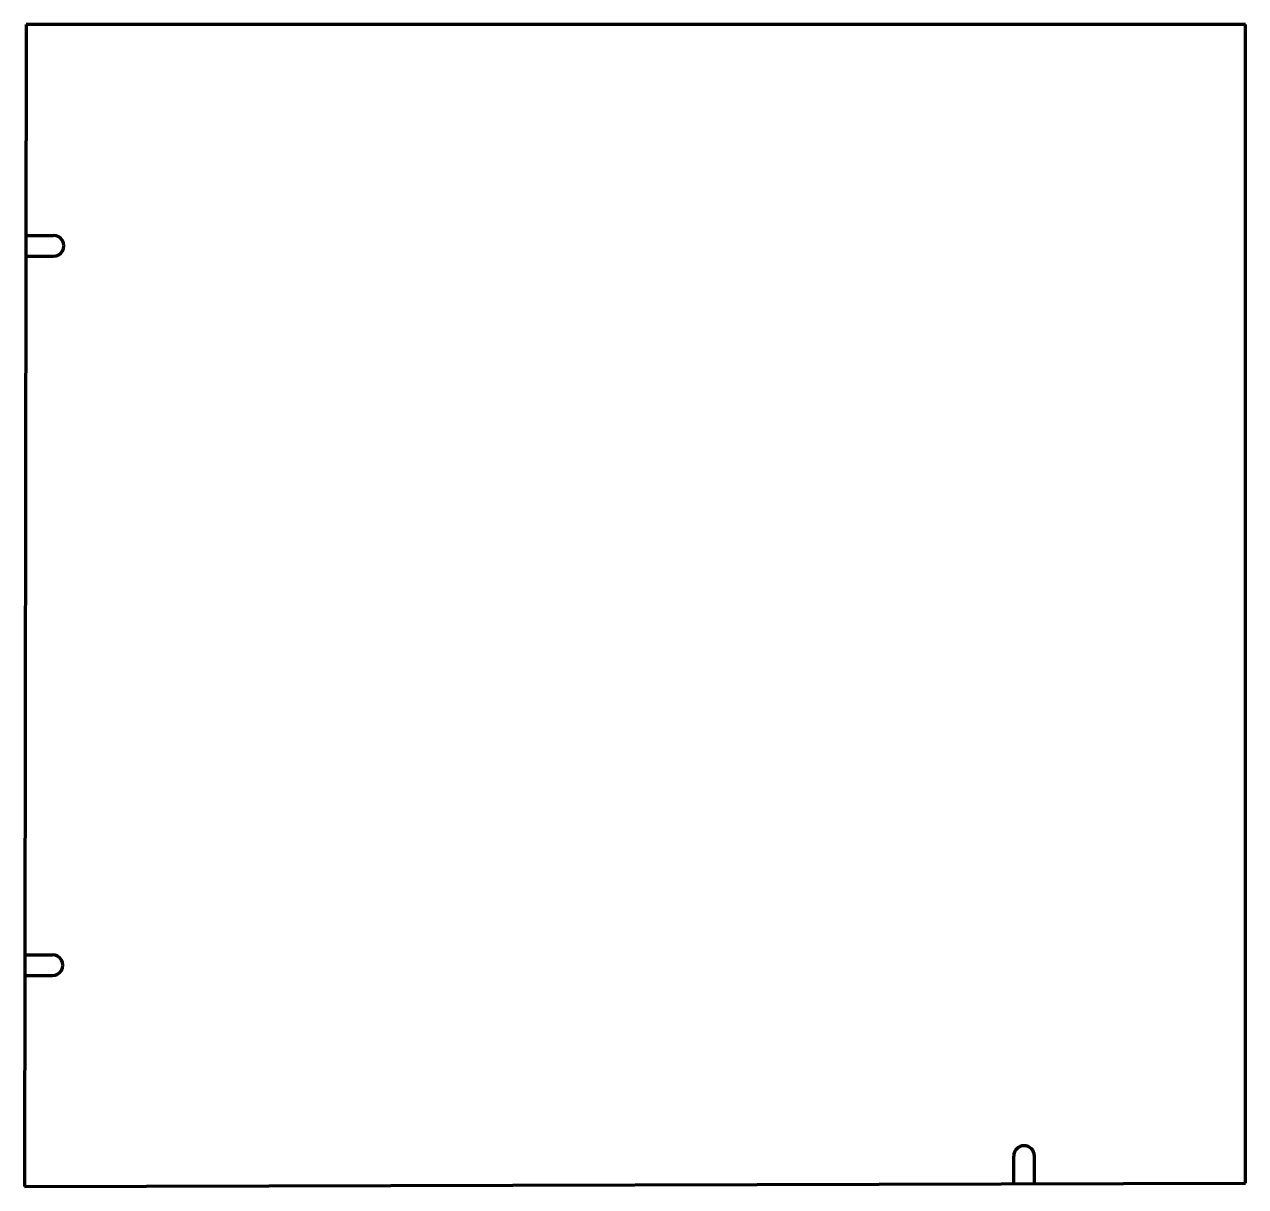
# Model space of a CAD drawing. Header units: inches. Extents: x 0 to 44.1, y 0 to 42.
import ezdxf

# ---------------------------------------------------------------- set-up
doc = ezdxf.new("R2010")
doc.units = ezdxf.units.IN
doc.header["$MEASUREMENT"] = 0
doc.layers.add('1', color=7, linetype='Continuous')

msp = doc.modelspace()

# ---------------------------------------------------------------- linework, layer by layer
at = {"color": 7, "lineweight": 90}
for p, q in [((0.062, 42), (0, 0)), ((44.125, 42), (0.062, 42)), ((44.125, 0.125), (44.125, 42)), ((0, 0), (44.125, 0.125))]:
    msp.add_line(p, q, dxfattribs=at)
at = {"layer": '1', "color": 7, "lineweight": 90}
for p, q in [((0.051, 34.375), (1.051, 34.374)), ((0.05, 33.625), (1.05, 33.624)), ((0.012, 8.375), (1.012, 8.374)), ((0.011, 7.625), (1.011, 7.624)), ((35.75, 0.101), (35.747, 1.101)), ((36.5, 0.103), (36.497, 1.103))]:
    msp.add_line(p, q, dxfattribs=at)
for centre, start, end in [((1.051, 33.999), 269.9147, 449.9147), ((1.012, 7.999), 269.9147, 449.9147), ((36.122, 1.102), 0.1623, 180.1623)]:
    msp.add_arc(centre, 0.375, start, end, dxfattribs=at)

doc.saveas('drawing.dxf')
